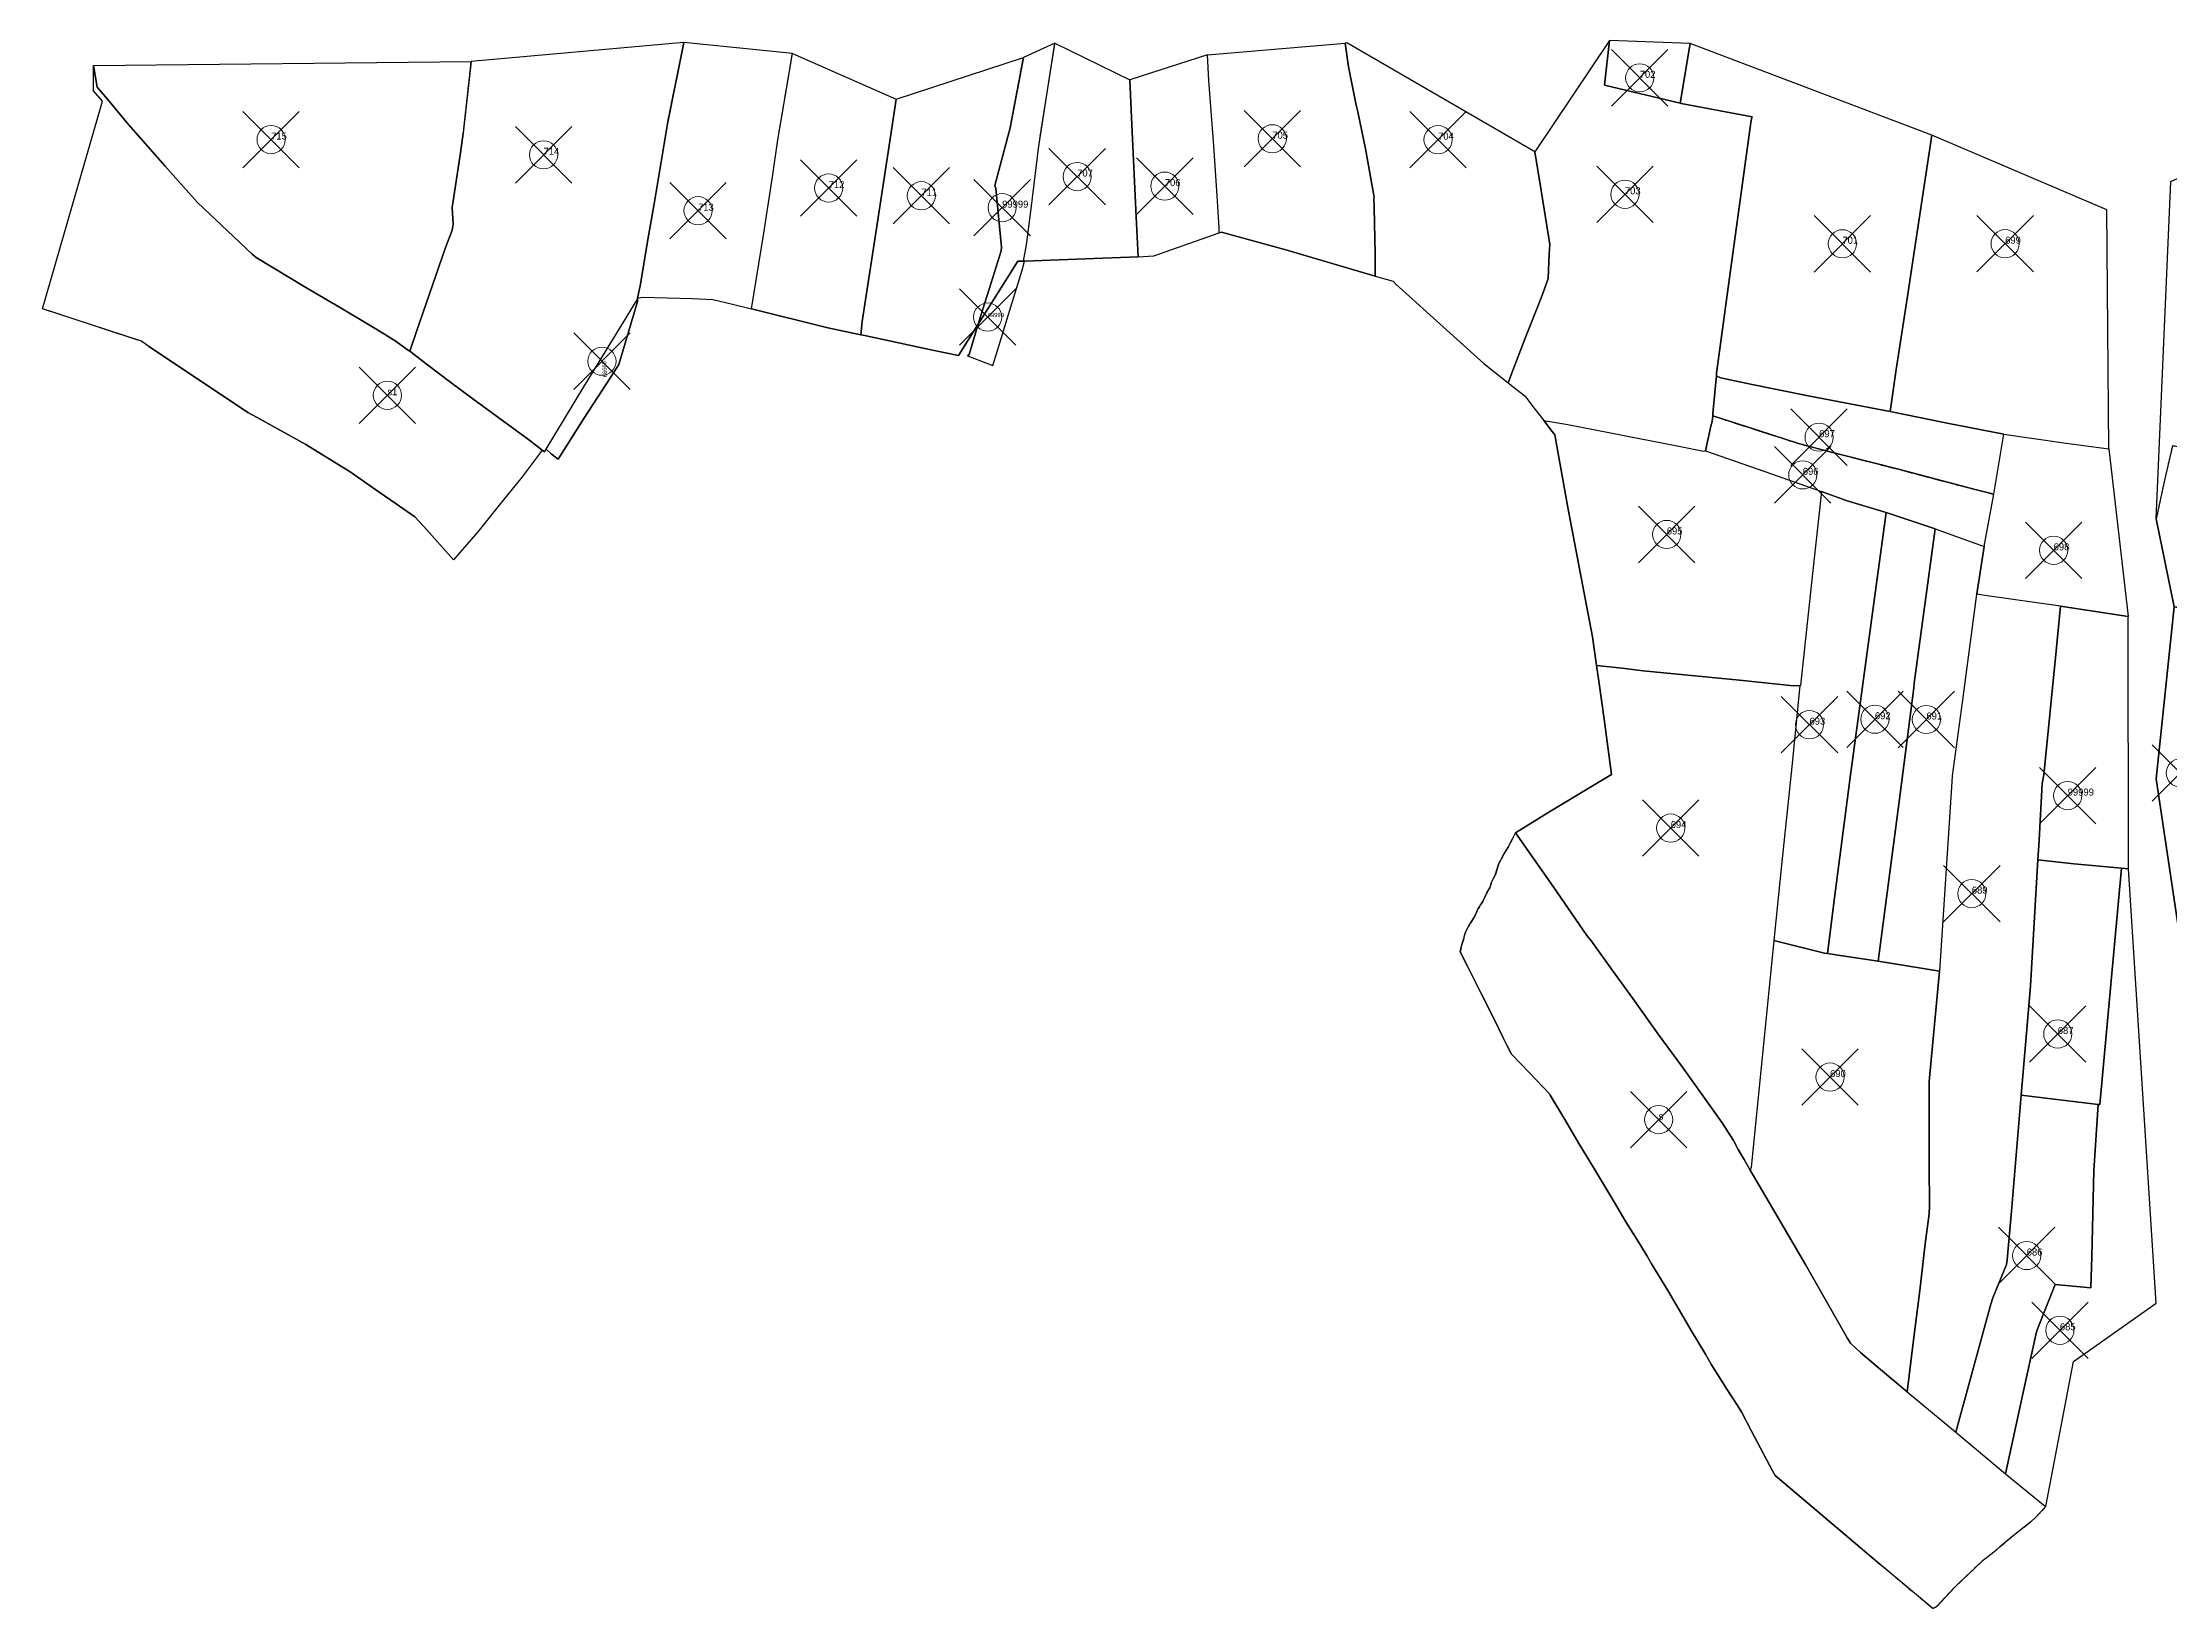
# Model space of a CAD drawing. Header units: millimetres. Extents: x 0 to 2247, y -2746 to 0.
# Drawn here: x 0 to 754, y -1680 to -1125 of the extents above; entities that cross this region are included whole.
import ezdxf

# ---------------------------------------------------------------- set-up
doc = ezdxf.new("R2010")
doc.units = ezdxf.units.MM
doc.header["$PDMODE"] = 35
doc.header["$PDSIZE"] = 10
doc.linetypes.add('04b018', pattern=[5.49, 4.32, -0.54, 0.09, -0.54])
doc.linetypes.add('DASHED', pattern=[0.75, 0.5, -0.25])
for name, color, linetype, lineweight in [('Poly_Survey_Bndry', 250, 'Continuous', 30), ('Poly_Village_Bndry', 250, 'Continuous', 30), ('Text_Survey_No', 250, 'Continuous', 0)]:
    doc.layers.add(name, color=color, linetype=linetype, lineweight=lineweight)
doc.styles.get("Standard").update_dxf_attribs({"font": 'SakalBharati.ttf'})

msp = doc.modelspace()

# ---------------------------------------------------------------- linework, layer by layer
at = {"layer": 'Poly_Survey_Bndry'}
for points in [[(130.21, -1234.1), (129.83, -1233.82), (125.45, -1230.64), (121.26, -1227.98), (116.19, -1224.99), (105.32, -1218.52), (101.07, -1216.03), (93.34, -1211.52), (87.67, -1208.09), (75.8, -1200.82), (74.35, -1199.63), (67.68, -1193.42), (59.35, -1185.5), (55, -1181.36), (52.84, -1179.01), (43.53, -1168.49), (30.38, -1153.54), (23.04, -1144.68), (19.37, -1140.49), (18.06, -1132.78), (152.03, -1131.39), (149.22, -1156.82), (148.23, -1163.71), (145.25, -1183.12), (145.61, -1189.08), (145.29, -1191.11), (142.83, -1197.68), (132.63, -1227.12)], [(149.22, -1156.82), (148.23, -1163.71), (145.25, -1183.12), (145.61, -1189.08), (145.29, -1191.11), (142.83, -1197.68), (132.63, -1227.12), (130.21, -1234.1), (136.57, -1238.95), (144.84, -1245.11), (152.64, -1250.91), (172.81, -1265.69), (177.25, -1269.1), (178.07, -1269.72), (178.62, -1268.82), (192.02, -1246.73), (202.43, -1229.58), (210.84, -1215.87), (212.08, -1210.33), (214.52, -1195.19), (216.86, -1181.83), (221.6, -1153.43), (227.47, -1124.68), (152.03, -1131.39)], [(221.6, -1153.43), (216.86, -1181.83), (214.52, -1195.19), (212.08, -1210.33), (210.84, -1215.87), (211.21, -1215.27), (212.63, -1214.96), (230.42, -1215.43), (237.69, -1215.7), (244.71, -1217.43), (251.43, -1219.1), (255.85, -1192.28), (258.83, -1172.26), (260.79, -1159.1), (265.95, -1128.53), (227.47, -1124.68)], [(260.79, -1159.1), (265.95, -1128.53), (302.78, -1144.69), (300.68, -1158.09), (295.8, -1190.57), (290.69, -1223.49), (290.15, -1228.24), (278.53, -1225.8), (251.43, -1219.1), (255.85, -1192.28), (258.83, -1172.26)], [(343.12, -1154.92), (337.78, -1175.3), (338.07, -1176.38), (340.13, -1197.23), (339.99, -1198.45), (336.42, -1209.86), (332.75, -1221.4), (331.83, -1224.51), (324.9, -1235.57), (315.58, -1233.7), (290.99, -1228.41), (290.15, -1228.24), (290.69, -1223.49), (295.8, -1190.57), (300.68, -1158.09), (302.78, -1144.69), (347.85, -1129.92)], [(343.12, -1154.92), (337.78, -1175.3), (338.07, -1176.38), (340.13, -1197.23), (339.99, -1198.45), (336.42, -1209.86), (332.75, -1221.4), (331.83, -1224.51), (342.09, -1208.15), (345.84, -1202.21), (347.94, -1202.13), (348.9, -1196.4), (350.52, -1184.57), (352.86, -1165.18), (353.16, -1162.25), (359.06, -1124.86), (347.85, -1129.92)], [(353.16, -1162.25), (359.06, -1124.86), (385.57, -1137.91), (386.34, -1153.84), (387.83, -1186.44), (388.61, -1200.58), (375.99, -1201.06), (348.23, -1202.12), (347.94, -1202.13), (348.9, -1196.4), (350.52, -1184.57), (352.86, -1165.18)], [(413.11, -1128.99), (385.57, -1137.91), (386.34, -1153.84), (387.83, -1186.44), (388.61, -1200.58), (394.11, -1200.26), (417.26, -1192.14), (417.32, -1190.29), (416.58, -1178.97), (415.35, -1161.32), (413.66, -1138.08)], [(472.65, -1207.46), (468.63, -1206.3), (440.93, -1198.13), (418.07, -1191.86), (417.26, -1192.14), (417.32, -1190.29), (416.58, -1178.97), (415.35, -1161.32), (413.66, -1138.08), (413.11, -1128.99), (462.01, -1124.83), (463.19, -1133.32), (465.83, -1146.87), (466.5, -1149.24), (469.15, -1162.32), (472.23, -1179.51), (472.14, -1179.89), (472.3, -1183.08), (472.65, -1199.7)], [(529.27, -1163.44), (462.61, -1124.78), (462.01, -1124.83), (463.19, -1133.32), (465.83, -1146.87), (466.5, -1149.24), (469.15, -1162.32), (472.23, -1179.51), (472.14, -1179.89), (472.3, -1183.08), (472.65, -1199.7), (472.65, -1207.46), (479, -1209.29), (479.97, -1210.27), (491.99, -1221.14), (511.17, -1238.48), (519.23, -1244.84), (519.74, -1245.24), (520.93, -1242.09), (526.05, -1228.81), (530.46, -1217.83), (532.02, -1213.65), (533.97, -1208.28), (534.35, -1199.59), (534.5, -1196.25), (531.45, -1177.11)], [(529.27, -1163.44), (531.45, -1177.11), (534.5, -1196.25), (534.35, -1199.59), (533.97, -1208.28), (532.02, -1213.65), (530.46, -1217.83), (526.05, -1228.81), (520.93, -1242.09), (519.74, -1245.24), (525.85, -1250.05), (528.04, -1253.08), (532.41, -1258.66), (540.91, -1260.04), (580.95, -1267.86), (589.1, -1269.47), (589.8, -1269.38), (591.68, -1260.65), (592.12, -1258.98), (592.32, -1257), (592.41, -1256.13), (593.59, -1243.86), (593.62, -1242.88), (593.64, -1241.91), (594.87, -1233.24), (598.53, -1206.29), (605.96, -1152.12), (606.29, -1151.02), (581.16, -1146.23), (580.83, -1146.2), (553.91, -1139.81), (555.67, -1123.96)], [(584.29, -1125.05), (555.67, -1123.96), (553.91, -1139.81), (580.83, -1146.2)], [(580.83, -1146.2), (581.16, -1146.23), (606.29, -1151.02), (605.96, -1152.12), (598.53, -1206.29), (594.87, -1233.24), (593.64, -1241.91), (593.62, -1242.88), (595.21, -1243.46), (605.76, -1245.76), (626.2, -1249.88), (653.42, -1255.05), (655.22, -1255.42), (657.4, -1240.58), (661.55, -1213.81), (663.91, -1198.17), (670.05, -1157.5), (584.29, -1125.05)], [(749.6, -1293.53), (754.82, -1173.91), (855.49, -1128.81), (857.82, -1128.46), (846.58, -1185.57), (842.47, -1206.47), (830.2, -1275.96), (826.56, -1275.81), (825.68, -1275.73), (794.76, -1272.82), (791.87, -1272.66), (790.52, -1272.65), (784.1, -1272.03), (781.66, -1271.77), (779.85, -1272.27), (755.36, -1267.61), (752.55, -1279.82)], [(37.75, -1232.45), (35.07, -1230.57), (0, -1219.05), (21.21, -1145.42), (18.03, -1141.76), (18.06, -1132.78), (19.37, -1140.49), (23.04, -1144.68), (30.38, -1153.54), (43.53, -1168.49), (52.84, -1179.01), (55, -1181.36), (59.35, -1185.5), (67.68, -1193.42), (74.35, -1199.63), (75.8, -1200.82), (87.67, -1208.09), (93.34, -1211.52), (101.07, -1216.03), (105.32, -1218.52), (116.19, -1224.99), (121.26, -1227.98), (125.45, -1230.64), (129.83, -1233.82), (130.21, -1234.1), (136.57, -1238.95), (144.84, -1245.11), (152.64, -1250.91), (172.81, -1265.69), (177.25, -1269.1), (170.07, -1278.6), (161.44, -1289.29), (154.36, -1298.05), (145.69, -1308.05), (135.28, -1296.18), (132, -1292.78), (125.41, -1288.2), (119.37, -1284), (109.06, -1276.84), (93.37, -1267.18), (76.16, -1257.58), (72.84, -1255.85), (64.58, -1250.23)], [(732.8, -1268.66), (732.06, -1183.92), (670.05, -1157.5), (663.91, -1198.17), (661.55, -1213.81), (657.4, -1240.58), (655.22, -1255.42), (675.51, -1259.59), (695.55, -1263.5), (717.67, -1266.66)], [(336.99, -1239.18), (339.18, -1232.32), (343.46, -1218.33), (345.95, -1209.96), (347.37, -1205.36), (348.23, -1202.12), (347.94, -1202.13), (345.84, -1202.21), (342.09, -1208.15), (331.83, -1224.51), (328.68, -1235.21), (328.09, -1235.72), (333.02, -1237.56)], [(180.4, -1270.4), (178.62, -1268.82), (192.02, -1246.73), (202.43, -1229.58), (210.84, -1215.87), (211.16, -1216.07), (204.34, -1238.76), (203.77, -1239.68), (200.1, -1245.4), (191.94, -1257.92), (182.81, -1272.3)], [(691.97, -1284.77), (695.55, -1263.5), (675.51, -1259.59), (655.22, -1255.42), (653.42, -1255.05), (626.2, -1249.88), (605.76, -1245.76), (595.21, -1243.46), (593.62, -1242.88), (593.59, -1243.86), (592.41, -1256.13), (592.32, -1257), (604.56, -1260.93), (622.72, -1266.78), (631.59, -1269.1), (658.21, -1275.94), (685.91, -1283.25)], [(623.25, -1352.61), (620.96, -1352.64), (601.77, -1350.7), (578.7, -1348.39), (567.69, -1347.32), (560.26, -1346.38), (551.14, -1345.54), (549.68, -1335.27), (547.09, -1321.71), (540.94, -1289.44), (536.33, -1263.71), (535.36, -1262.59), (532.41, -1258.66), (540.91, -1260.04), (580.95, -1267.86), (589.1, -1269.47), (589.8, -1269.38), (613.22, -1277.57), (630.86, -1283.84), (627.58, -1313.96), (623.41, -1352.61)], [(671.24, -1297.06), (688.6, -1303.34), (691.97, -1284.77), (685.91, -1283.25), (658.21, -1275.94), (631.59, -1269.1), (622.72, -1266.78), (604.56, -1260.93), (592.32, -1257), (592.12, -1258.98), (591.68, -1260.65), (589.8, -1269.38), (613.22, -1277.57), (630.86, -1283.84), (639.67, -1286.97), (653.86, -1291.26)], [(715.7, -1324.48), (688.86, -1320.64), (685.92, -1320.25), (685.95, -1320.08), (688.6, -1303.34), (691.97, -1284.77), (695.55, -1263.5), (717.67, -1266.66), (732.8, -1268.66), (739.7, -1328.07)], [(749.6, -1293.53), (756.03, -1324.64), (768.77, -1326.74), (773.33, -1327.47), (777.89, -1328.19), (790.47, -1330.06), (793.29, -1330.51), (802.54, -1331.92), (816.39, -1329.42), (816.39, -1329.42), (820.91, -1328.6), (830.2, -1275.96), (826.56, -1275.81), (825.68, -1275.73), (794.76, -1272.82), (791.87, -1272.66), (790.52, -1272.65), (784.1, -1272.03), (781.66, -1271.77), (779.85, -1272.27), (755.36, -1267.61), (752.55, -1279.82)], [(614.05, -1442.92), (631.91, -1447.5), (632.98, -1447.58), (635.55, -1427.85), (641.13, -1384.2), (649.73, -1321.66), (653.86, -1291.26), (639.67, -1286.97), (630.86, -1283.84), (627.58, -1313.96), (623.41, -1352.61), (623.25, -1352.61), (620.38, -1381.4), (616.85, -1415.13)], [(651.05, -1450.26), (658.37, -1394.63), (663.6, -1353.44), (663.71, -1351.71), (671.24, -1297.06), (653.86, -1291.26), (649.73, -1321.66), (641.13, -1384.2), (635.55, -1427.85), (632.98, -1447.58), (635.98, -1448.05)], [(651.05, -1450.26), (658.37, -1394.63), (663.6, -1353.44), (663.71, -1351.71), (671.24, -1297.06), (688.6, -1303.34), (685.95, -1320.08), (685.92, -1320.25), (680.77, -1358.61), (677.29, -1384.55), (677.13, -1386.77), (672.74, -1453.84)], [(685.92, -1320.25), (680.77, -1358.61), (677.29, -1384.55), (677.13, -1386.77), (672.74, -1453.84), (669.1, -1493), (669.12, -1522.69), (669.24, -1537.19), (669.04, -1539.9), (667.71, -1550.46), (665.77, -1567.03), (663.54, -1584.7), (661.33, -1603.01), (678.58, -1617.28), (688.62, -1580.54), (690.97, -1571.86), (691.67, -1569.66), (696.52, -1557.79), (696.73, -1556.16), (698.23, -1538.97), (701.7, -1497.81), (703.55, -1475.85), (704.97, -1459.04), (707.64, -1414.4), (708.06, -1407.37), (709.17, -1387.29), (709.75, -1384.2), (714.12, -1340.34), (715.7, -1324.48), (688.86, -1320.64)], [(739.81, -1417.57), (739.7, -1328.07), (715.7, -1324.48), (714.12, -1340.34), (709.75, -1384.2), (709.17, -1387.29), (708.06, -1407.37), (707.64, -1414.4), (720.41, -1415.78), (737.34, -1417.34)], [(756.03, -1324.64), (749.57, -1385.67), (763.74, -1480.65), (765.94, -1450.94), (767.96, -1415), (769.37, -1389.99), (771.15, -1364.58), (773.33, -1327.47), (768.77, -1326.74)], [(522.38, -1404.75), (534.26, -1397.44), (556.47, -1384.11), (553.82, -1364.49), (551.91, -1351), (551.14, -1345.54), (560.26, -1346.38), (567.69, -1347.32), (578.7, -1348.39), (601.77, -1350.7), (620.96, -1352.64), (623.25, -1352.61), (620.38, -1381.4), (616.85, -1415.13), (614.05, -1442.92), (605.94, -1523.41), (605.66, -1524.39), (603.43, -1520.59), (601.35, -1517.02), (599.66, -1513.89), (595.68, -1507.63), (588.89, -1498.2), (581.23, -1487.39), (573.01, -1476.12), (564.02, -1463.53), (556.8, -1453.64), (549.37, -1443.21), (547.68, -1441.24), (535.78, -1423.8)], [(502.78, -1447.04), (503.26, -1444.84), (503.83, -1442.93), (504.62, -1440.03), (505.99, -1437.5), (507.86, -1434.6), (509.03, -1431.9), (510.82, -1429.11), (512.16, -1426.02), (513.24, -1424.31), (513.95, -1422.03), (515.2, -1419.87), (516.51, -1415.64), (517.99, -1412.85), (519.78, -1409.84), (521.32, -1406.93), (522.38, -1404.75), (535.78, -1423.8), (547.68, -1441.24), (549.37, -1443.21), (556.8, -1453.64), (564.02, -1463.53), (573.01, -1476.12), (581.23, -1487.39), (588.89, -1498.2), (595.68, -1507.63), (599.66, -1513.89), (601.35, -1517.02), (603.43, -1520.59), (605.66, -1524.39), (615.57, -1541.33), (625.29, -1558.08), (639.99, -1583.77), (641.22, -1585.74), (644.7, -1589.04), (651.83, -1595.08), (661.33, -1603.01), (678.58, -1617.28), (696.15, -1632.06), (709.6, -1643.06), (710.49, -1643.64), (706.93, -1647.34), (705.05, -1649.18), (698.25, -1654.53), (694.07, -1658.08), (692.02, -1659.75), (687.76, -1663.09), (678.27, -1672.06), (671.77, -1679.01), (670.41, -1679.75), (651.56, -1664), (649.23, -1662.03), (614.48, -1632.59), (613.52, -1630.97), (606.03, -1616.85), (602.68, -1610.32), (601.06, -1607.79), (597.32, -1601.96), (595.51, -1599.13), (591.92, -1593.34), (589.76, -1589.65), (584.73, -1581.21), (581.29, -1575.3), (576.35, -1567.01), (570.64, -1557.6), (569.09, -1554.93), (566.71, -1550.97), (564.09, -1546.89), (561.52, -1542.65), (557.47, -1535.83), (550.44, -1524.01), (544.86, -1514.95), (540.19, -1506.99), (534.63, -1497.74), (534.48, -1497.27), (527.36, -1489.9), (520.99, -1483.29), (519.33, -1480.06), (517.92, -1477.26), (515.03, -1471.3), (510.38, -1462.01), (505.42, -1452.27)], [(737.34, -1417.34), (729.59, -1501.15), (728.99, -1501.08), (727.47, -1524.45), (726.74, -1555.08), (726.36, -1566.08), (713.8, -1564.95), (707.35, -1580.94), (707.11, -1581.65), (702.51, -1602.64), (696.15, -1632.06), (709.6, -1643.06), (710.49, -1643.64), (720.3, -1592.26), (749.57, -1571.59), (739.81, -1417.57)], [(728.99, -1501.08), (729.59, -1501.15), (737.34, -1417.34), (720.41, -1415.78), (707.64, -1414.4), (704.97, -1459.04), (703.55, -1475.85), (701.7, -1497.81)], [(614.05, -1442.92), (605.94, -1523.41), (605.66, -1524.39), (615.57, -1541.33), (625.29, -1558.08), (639.99, -1583.77), (641.22, -1585.74), (644.7, -1589.04), (651.83, -1595.08), (661.33, -1603.01), (663.54, -1584.7), (665.77, -1567.03), (667.71, -1550.46), (669.04, -1539.9), (669.24, -1537.19), (669.12, -1522.69), (669.1, -1493), (672.74, -1453.84), (651.05, -1450.26), (635.98, -1448.05), (632.98, -1447.58), (631.91, -1447.5)], [(696.15, -1632.06), (702.51, -1602.64), (707.11, -1581.65), (707.35, -1580.94), (713.8, -1564.95), (726.36, -1566.08), (726.74, -1555.08), (727.47, -1524.45), (728.99, -1501.08), (701.7, -1497.81), (698.23, -1538.97), (696.73, -1556.16), (696.52, -1557.79), (691.67, -1569.66), (690.97, -1571.86), (688.62, -1580.54), (678.58, -1617.28)]]:
    msp.add_lwpolyline(points, close=True, dxfattribs=at)
at = {"layer": 'Poly_Survey_Bndry', "linetype": 'DASHED'}
for points in [[(149.22, -1156.82), (152.03, -1131.39)], [(221.6, -1153.43), (227.47, -1124.68)], [(260.79, -1159.1), (265.95, -1128.53)], [(343.12, -1154.92), (347.85, -1129.92)], [(353.16, -1162.25), (359.06, -1124.86)], [(43.53, -1168.49), (30.38, -1153.54), (23.04, -1144.68), (19.37, -1140.49), (18.06, -1132.78)], [(37.75, -1232.45), (35.07, -1230.57), (0, -1219.05)], [(790.52, -1272.65), (784.1, -1272.03), (781.66, -1271.77), (779.85, -1272.27), (755.36, -1267.61), (752.55, -1279.82), (749.6, -1293.53)], [(651.56, -1664), (670.41, -1679.75), (671.77, -1679.01)]]:
    msp.add_lwpolyline(points, dxfattribs=at)
at = {"layer": 'Poly_Survey_Bndry'}
for points in [[(417.26, -1192.14), (417.32, -1190.29), (416.58, -1178.97), (415.35, -1161.32), (413.66, -1138.08), (413.11, -1128.99)], [(472.65, -1207.46), (472.65, -1199.7), (472.3, -1183.08), (472.14, -1179.89), (472.23, -1179.51), (469.15, -1162.32), (466.5, -1149.24), (465.83, -1146.87), (463.19, -1133.32), (462.01, -1124.83)], [(555.67, -1123.96), (553.91, -1139.81), (580.83, -1146.2)], [(580.83, -1146.2), (584.29, -1125.05)], [(749.6, -1293.53), (754.82, -1173.91), (855.49, -1128.81)], [(388.61, -1200.58), (387.83, -1186.44), (386.34, -1153.84), (385.57, -1137.91)], [(290.15, -1228.24), (290.69, -1223.49), (295.8, -1190.57), (300.68, -1158.09), (302.78, -1144.69)], [(580.83, -1146.2), (581.16, -1146.23), (606.29, -1151.02)], [(210.84, -1215.87), (212.08, -1210.33), (214.52, -1195.19), (216.86, -1181.83), (221.6, -1153.43)], [(606.29, -1151.02), (605.96, -1152.12), (598.53, -1206.29), (594.87, -1233.24), (593.64, -1241.91), (593.62, -1242.88)], [(130.21, -1234.1), (132.63, -1227.12), (142.83, -1197.68), (145.29, -1191.11), (145.61, -1189.08), (145.25, -1183.12), (148.23, -1163.71), (149.22, -1156.82)], [(251.43, -1219.1), (255.85, -1192.28), (258.83, -1172.26), (260.79, -1159.1)], [(331.83, -1224.51), (332.75, -1221.4), (336.42, -1209.86), (339.99, -1198.45), (340.13, -1197.23), (338.07, -1176.38), (337.78, -1175.3), (343.12, -1154.92)], [(670.05, -1157.5), (663.91, -1198.17), (661.55, -1213.81), (657.4, -1240.58), (655.22, -1255.42)], [(130.21, -1234.1), (129.83, -1233.82), (125.45, -1230.64), (121.26, -1227.98), (116.19, -1224.99), (105.32, -1218.52), (101.07, -1216.03), (93.34, -1211.52), (87.67, -1208.09), (75.8, -1200.82), (74.35, -1199.63), (67.68, -1193.42), (59.35, -1185.5), (55, -1181.36), (52.84, -1179.01), (43.53, -1168.49)], [(347.94, -1202.13), (348.9, -1196.4), (350.52, -1184.57), (352.86, -1165.18), (353.16, -1162.25)], [(519.74, -1245.24), (520.93, -1242.09), (526.05, -1228.81), (530.46, -1217.83), (532.02, -1213.65), (533.97, -1208.28), (534.35, -1199.59), (534.5, -1196.25), (531.45, -1177.11), (529.27, -1163.44)], [(336.99, -1239.18), (339.18, -1232.32), (343.46, -1218.33), (345.95, -1209.96), (347.37, -1205.36), (348.23, -1202.12)], [(180.4, -1270.4), (182.81, -1272.3), (191.94, -1257.92), (200.1, -1245.4), (203.77, -1239.68), (204.34, -1238.76), (211.16, -1216.07), (210.84, -1215.87)], [(328.09, -1235.72), (328.68, -1235.21), (331.83, -1224.51)], [(177.25, -1269.1), (172.81, -1265.69), (152.64, -1250.91), (144.84, -1245.11), (136.57, -1238.95), (130.21, -1234.1)], [(593.62, -1242.88), (593.59, -1243.86), (592.41, -1256.13), (592.32, -1257)], [(655.22, -1255.42), (653.42, -1255.05), (626.2, -1249.88), (605.76, -1245.76), (595.21, -1243.46), (593.62, -1242.88)], [(532.41, -1258.66), (540.91, -1260.04), (580.95, -1267.86), (589.1, -1269.47), (589.8, -1269.38)], [(592.32, -1257), (592.12, -1258.98), (591.68, -1260.65), (589.8, -1269.38)], [(695.55, -1263.5), (675.51, -1259.59), (655.22, -1255.42)], [(691.97, -1284.77), (695.55, -1263.5)], [(695.55, -1263.5), (717.67, -1266.66), (732.8, -1268.66)], [(178.07, -1269.72), (177.25, -1269.1)], [(589.8, -1269.38), (613.22, -1277.57), (630.86, -1283.84)], [(630.86, -1283.84), (627.58, -1313.96), (623.41, -1352.61), (623.25, -1352.61)], [(630.86, -1283.84), (639.67, -1286.97), (653.86, -1291.26)], [(688.6, -1303.34), (691.97, -1284.77)], [(653.86, -1291.26), (649.73, -1321.66), (641.13, -1384.2), (635.55, -1427.85), (632.98, -1447.58)], [(671.24, -1297.06), (663.71, -1351.71), (663.6, -1353.44), (658.37, -1394.63), (651.05, -1450.26)], [(653.86, -1291.26), (671.24, -1297.06)], [(671.24, -1297.06), (688.6, -1303.34)], [(756.03, -1324.64), (749.6, -1293.53)], [(688.6, -1303.34), (685.95, -1320.08), (685.92, -1320.25)], [(685.92, -1320.25), (680.77, -1358.61), (677.29, -1384.55), (677.13, -1386.77)], [(715.7, -1324.48), (688.86, -1320.64), (685.92, -1320.25)], [(707.64, -1414.4), (708.06, -1407.37), (709.17, -1387.29), (709.75, -1384.2), (714.12, -1340.34), (715.7, -1324.48)], [(715.7, -1324.48), (739.7, -1328.07)], [(763.74, -1480.65), (749.57, -1385.67), (756.03, -1324.64)], [(623.25, -1352.61), (620.96, -1352.64), (601.77, -1350.7), (578.7, -1348.39), (567.69, -1347.32), (560.26, -1346.38), (551.14, -1345.54)], [(623.25, -1352.61), (620.38, -1381.4), (616.85, -1415.13), (614.05, -1442.92)], [(677.13, -1386.77), (672.74, -1453.84)], [(605.66, -1524.39), (603.43, -1520.59), (601.35, -1517.02), (599.66, -1513.89), (595.68, -1507.63), (588.89, -1498.2), (581.23, -1487.39), (573.01, -1476.12), (564.02, -1463.53), (556.8, -1453.64), (549.37, -1443.21), (547.68, -1441.24), (535.78, -1423.8), (522.38, -1404.75)], [(701.7, -1497.81), (703.55, -1475.85), (704.97, -1459.04), (707.64, -1414.4)], [(707.64, -1414.4), (720.41, -1415.78), (737.34, -1417.34)], [(728.99, -1501.08), (729.59, -1501.15), (737.34, -1417.34)], [(737.34, -1417.34), (739.81, -1417.57)], [(614.05, -1442.92), (605.94, -1523.41), (605.66, -1524.39)], [(632.98, -1447.58), (631.91, -1447.5), (614.05, -1442.92)], [(651.05, -1450.26), (635.98, -1448.05), (632.98, -1447.58)], [(651.05, -1450.26), (672.74, -1453.84)], [(672.74, -1453.84), (669.1, -1493), (669.12, -1522.69), (669.24, -1537.19), (669.04, -1539.9), (667.71, -1550.46), (665.77, -1567.03), (663.54, -1584.7), (661.33, -1603.01)], [(678.58, -1617.28), (688.62, -1580.54), (690.97, -1571.86), (691.67, -1569.66), (696.52, -1557.79), (696.73, -1556.16), (698.23, -1538.97), (701.7, -1497.81)], [(701.7, -1497.81), (728.99, -1501.08)], [(728.99, -1501.08), (727.47, -1524.45), (726.74, -1555.08), (726.36, -1566.08), (713.8, -1564.95), (707.35, -1580.94), (707.11, -1581.65), (702.51, -1602.64), (696.15, -1632.06)], [(661.33, -1603.01), (651.83, -1595.08), (644.7, -1589.04), (641.22, -1585.74), (639.99, -1583.77), (625.29, -1558.08), (615.57, -1541.33), (605.66, -1524.39)], [(720.3, -1592.26), (749.57, -1571.59)], [(710.49, -1643.64), (720.3, -1592.26)], [(661.33, -1603.01), (678.58, -1617.28)], [(696.15, -1632.06), (709.6, -1643.06), (710.49, -1643.64)]]:
    msp.add_lwpolyline(points, dxfattribs=at)
at = {"layer": 'Poly_Survey_Bndry', "linetype": '04b018'}
msp.add_lwpolyline([(592.32, -1257), (604.56, -1260.93), (622.72, -1266.78), (631.59, -1269.1), (658.21, -1275.94), (685.91, -1283.25), (691.97, -1284.77)], dxfattribs=at)
at = {"layer": 'Poly_Village_Bndry'}
for points in [[(388.61, -1200.58), (394.11, -1200.26), (417.26, -1192.14)], [(417.26, -1192.14), (418.07, -1191.86), (440.93, -1198.13), (468.63, -1206.3), (472.65, -1207.46)], [(331.83, -1224.51), (342.09, -1208.15), (345.84, -1202.21), (347.94, -1202.13)], [(347.94, -1202.13), (348.23, -1202.12)], [(348.23, -1202.12), (375.99, -1201.06), (388.61, -1200.58)], [(472.65, -1207.46), (479, -1209.29), (479.97, -1210.27), (491.99, -1221.14), (511.17, -1238.48), (519.23, -1244.84), (519.74, -1245.24)], [(178.62, -1268.82), (192.02, -1246.73), (202.43, -1229.58), (210.84, -1215.87)], [(210.84, -1215.87), (211.21, -1215.27), (212.63, -1214.96), (230.42, -1215.43), (237.69, -1215.7), (244.71, -1217.43), (251.43, -1219.1)], [(251.43, -1219.1), (278.53, -1225.8), (290.15, -1228.24)], [(290.15, -1228.24), (290.99, -1228.41), (315.58, -1233.7), (324.9, -1235.57), (331.83, -1224.51)], [(37.75, -1232.45), (64.58, -1250.23), (72.84, -1255.85), (76.16, -1257.58), (93.37, -1267.18), (109.06, -1276.84), (119.37, -1284), (125.41, -1288.2), (132, -1292.78), (135.28, -1296.18), (145.69, -1308.05)], [(519.74, -1245.24), (525.85, -1250.05), (528.04, -1253.08), (532.41, -1258.66)], [(532.41, -1258.66), (535.36, -1262.59), (536.33, -1263.71), (540.94, -1289.44), (547.09, -1321.71), (549.68, -1335.27), (551.14, -1345.54)], [(178.07, -1269.72), (178.62, -1268.82)], [(551.14, -1345.54), (551.91, -1351), (553.82, -1364.49), (556.47, -1384.11), (534.26, -1397.44), (522.38, -1404.75)], [(502.78, -1447.04), (505.42, -1452.27), (510.38, -1462.01), (515.03, -1471.3), (517.92, -1477.26), (519.33, -1480.06), (520.99, -1483.29), (527.36, -1489.9), (534.48, -1497.27), (534.63, -1497.74), (540.19, -1506.99), (544.86, -1514.95), (550.44, -1524.01), (557.47, -1535.83), (561.52, -1542.65), (564.09, -1546.89), (566.71, -1550.97), (569.09, -1554.93), (570.64, -1557.6), (576.35, -1567.01), (581.29, -1575.3), (584.73, -1581.21), (589.76, -1589.65), (591.92, -1593.34), (595.51, -1599.13), (597.32, -1601.96), (601.06, -1607.79), (602.68, -1610.32), (606.03, -1616.85), (613.52, -1630.97), (614.48, -1632.59), (649.23, -1662.03), (651.56, -1664)]]:
    msp.add_lwpolyline(points, dxfattribs=at)
at = {"layer": 'Poly_Village_Bndry', "linetype": 'DASHED'}
for points in [[(522.38, -1404.75), (521.32, -1406.93), (519.78, -1409.84), (517.99, -1412.85), (516.51, -1415.64), (515.2, -1419.87), (513.95, -1422.03), (513.24, -1424.31), (512.16, -1426.02), (510.82, -1429.11), (509.03, -1431.9), (507.86, -1434.6), (505.99, -1437.5), (504.62, -1440.03), (503.83, -1442.93), (503.26, -1444.84), (502.78, -1447.04)], [(710.49, -1643.64), (706.93, -1647.34), (705.05, -1649.18), (698.25, -1654.53), (694.07, -1658.08), (692.02, -1659.75), (687.76, -1663.09), (678.27, -1672.06), (671.77, -1679.01)]]:
    msp.add_lwpolyline(points, dxfattribs=at)
at = {"layer": 'Text_Survey_No'}
for p in [(566.44, -1137.17), (81.07, -1159.06), (436.13, -1158.77), (494.92, -1159.09), (177.7, -1164.46), (278.8, -1176.22), (311.66, -1178.97), (366.93, -1172.17), (398.01, -1175.56), (561.18, -1178.45), (232.47, -1184.27), (340.33, -1183.19), (638.31, -1196), (696.03, -1195.97), (335.18, -1221.98), (198.38, -1237.62), (122.3, -1249.69), (630.05, -1264.55), (624.27, -1277.91), (576.02, -1299.04), (713.23, -1304.66), (626.64, -1366.47), (649.84, -1364.53), (668.1, -1364.63), (758.16, -1383.59), (718.21, -1391.61), (577.42, -1403.11), (684.21, -1426.35), (714.7, -1476.11), (633.94, -1491.38), (573.15, -1506.48), (703.68, -1554.65), (715.44, -1581.15)]:
    msp.add_point(p, dxfattribs=at)

# ---------------------------------------------------------------- texts
for s, p in [('702', (566.44, -1137.17)), ('715', (81.07, -1159.06)), ('705', (436.13, -1158.77)), ('704', (494.92, -1159.09)), ('714', (177.7, -1164.46)), ('712', (278.8, -1176.22)), ('711', (311.66, -1178.97)), ('707', (366.93, -1172.17)), ('706', (398.01, -1175.56)), ('703', (561.18, -1178.45)), ('713', (232.47, -1184.27)), ('701', (638.31, -1196)), ('699', (696.03, -1195.97)), ('s1', (122.3, -1249.69)), ('697', (630.05, -1264.55)), ('696', (624.27, -1277.91)), ('695', (576.02, -1299.04)), ('698', (713.23, -1304.66)), ('693', (626.64, -1366.47)), ('692', (649.84, -1364.53)), ('691', (668.1, -1364.63)), ('694', (577.42, -1403.11)), ('689', (684.21, -1426.35)), ('687', (714.7, -1476.11)), ('690', (633.94, -1491.38)), ('s', (573.15, -1506.48)), ('686', (703.68, -1554.65)), ('685', (715.44, -1581.15))]:
    msp.add_text(s, height=2.5, dxfattribs=at).set_placement(p)
at = {"layer": 'Text_Survey_No', "linetype": 'DASHED'}
for height, p in [(2.5, (340.33, -1183.19)), (1.5, (335.18, -1221.98)), (2.5, (718.21, -1391.61))]:
    msp.add_text('99999', height=height, dxfattribs=at).set_placement(p)
msp.add_text('99999', height=1.5, rotation=-86.09249, dxfattribs=at).set_placement((198.38, -1237.62))

doc.saveas('drawing.dxf')
